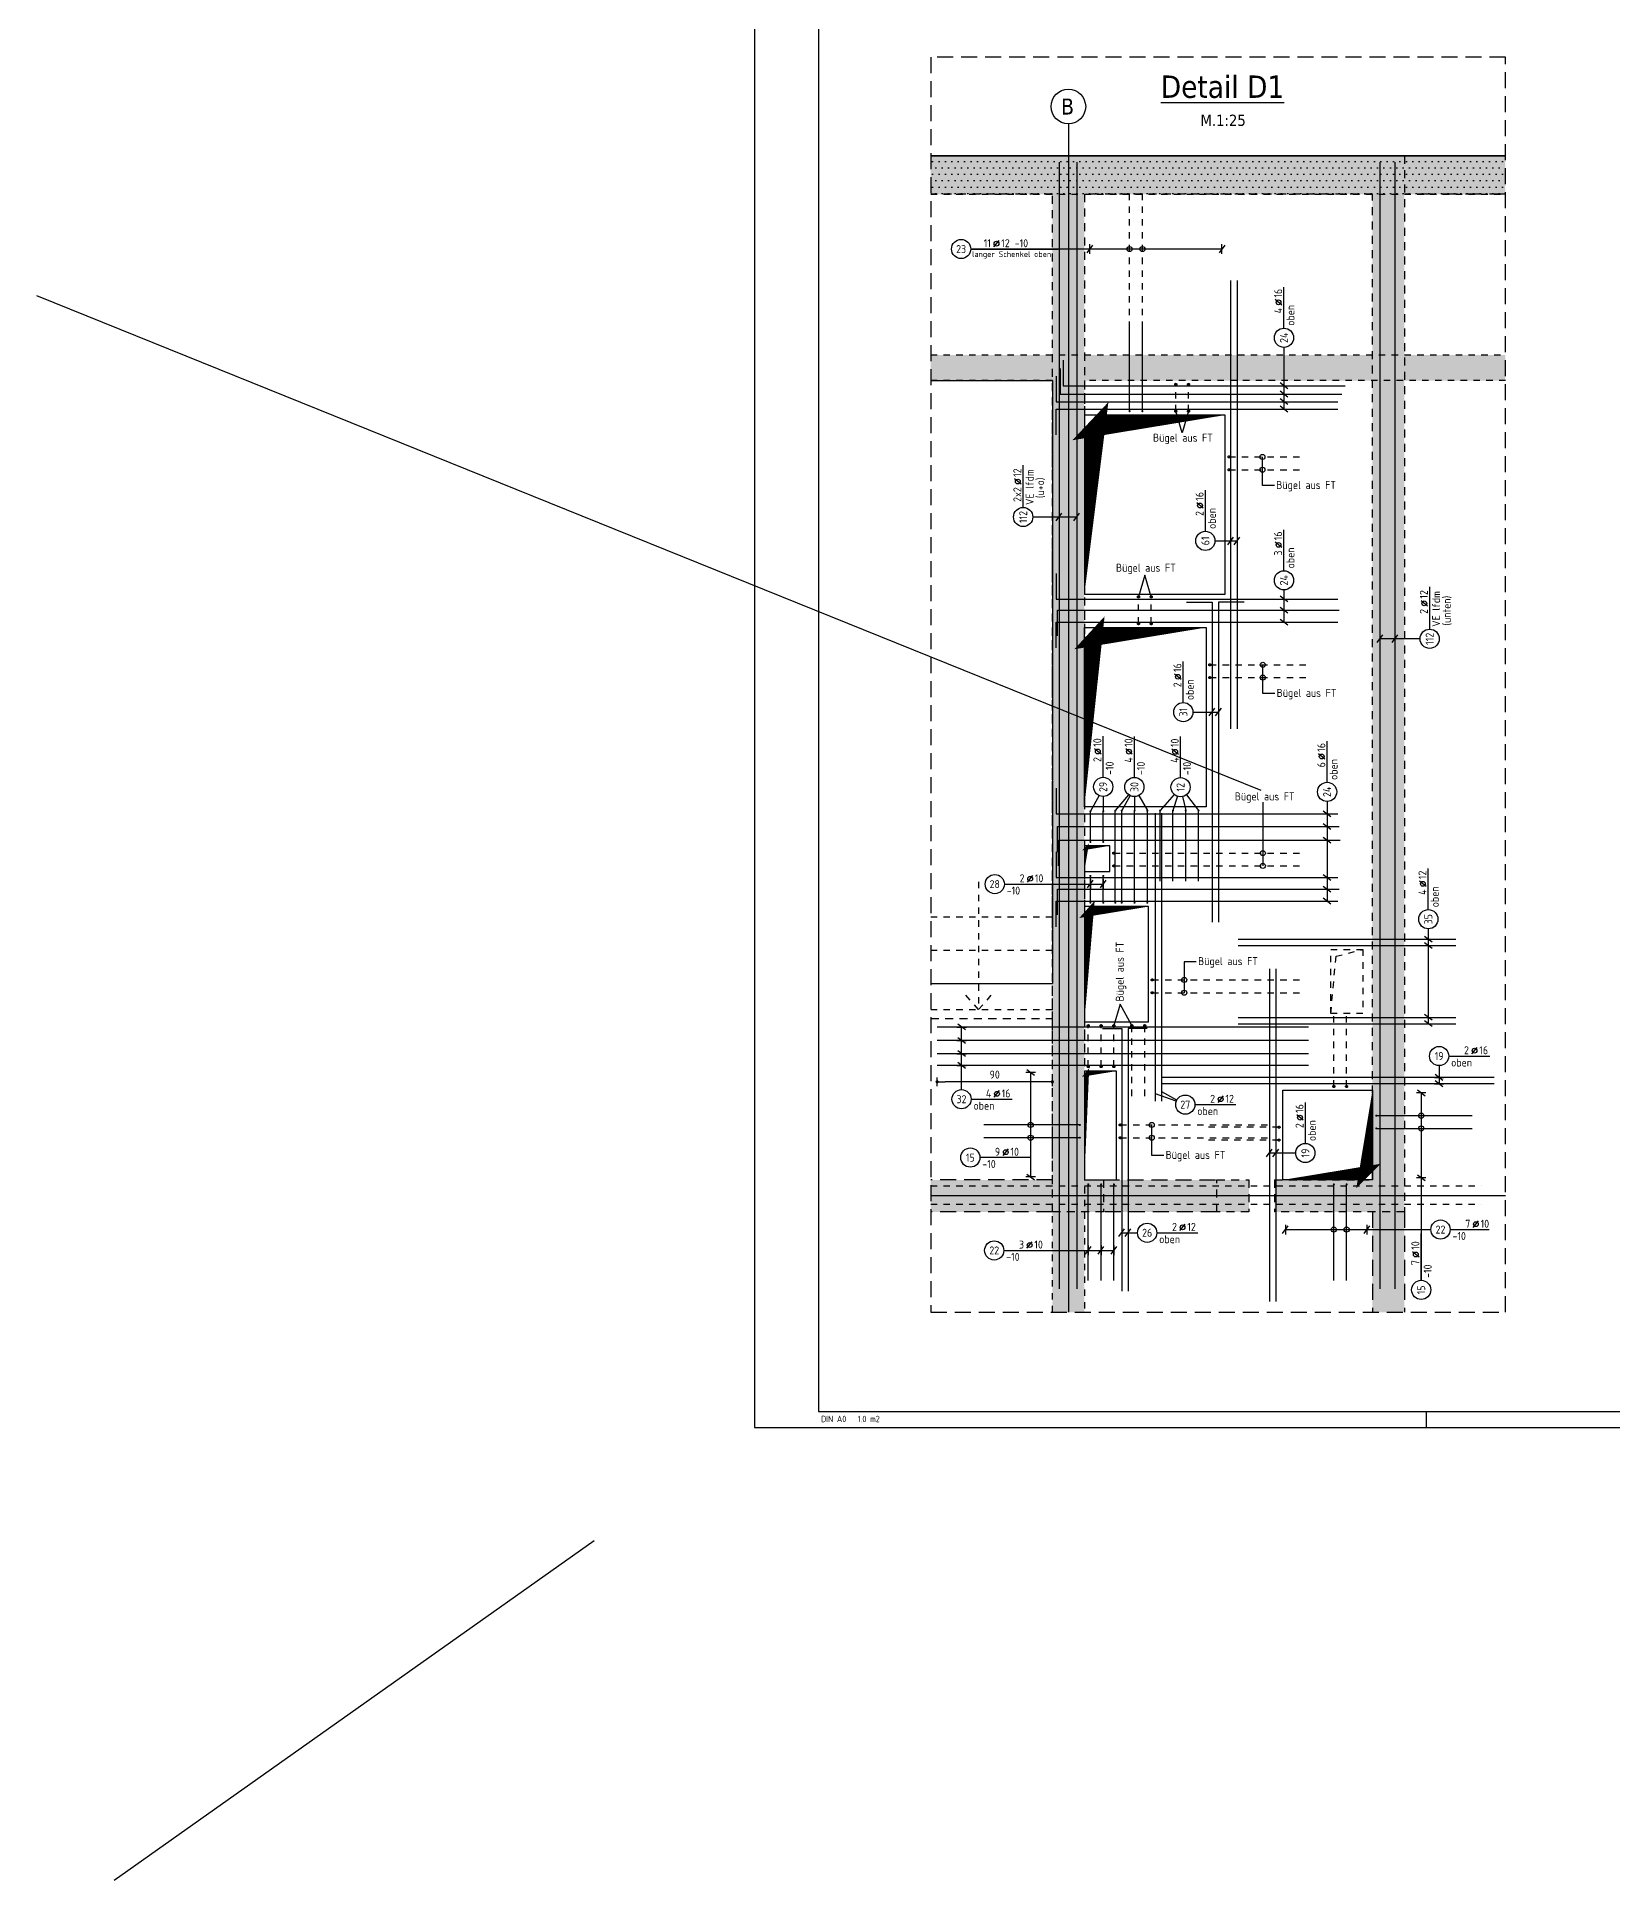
# Model space of a CAD drawing. Extents: x -177 to 93, y -12 to 49.
# Drawn here: x -11.21 to 13.4, y -7.07 to 21.73 of the extents above; entities that cross this region are included whole.
import ezdxf
from ezdxf.enums import TextEntityAlignment as Align

# ---------------------------------------------------------------- set-up
doc = ezdxf.new("R2010")
doc.units = 0
doc.header["$LTSCALE"] = 0.5
for name, pattern in [('AUSGEZOGEN', [1000.01, 1000, 0.01]), ('DOT', [0.175, 0.05, -0.125]), ('HIDDEN', [0.375, 0.25, -0.125]), ('HIDDEN2', [0.187, 0.125, -0.062]), ('HIDDEN4', [0.12, 0.02, -0.1]), ('PUNKT', [0.175, 0.05, -0.125]), ('STRICHLINIE', [0.75, 0.5, -0.25]), ('VERDECKT', [0.375, 0.25, -0.125])]:
    doc.linetypes.add(name, pattern=pattern)
for name, color, linetype in [('ACHSEN', 7, 'Continuous'), ('BETON', 7, 'Continuous'), ('Brüstung DG', 7, 'Continuous'), ('DD', 7, 'Continuous'), ('DETAIL', 7, 'Continuous'), ('DG', 7, 'Continuous'), ('DRUEBER', 7, 'Continuous'), ('grau_mittel', 7, 'Continuous'), ('HILFE', 7, 'Continuous'), ('MASSE', 7, 'Continuous'), ('RAHMEN', 7, 'Continuous'), ('RND', 7, 'Continuous'), ('SCHATTEN', 7, 'Continuous'), ('SFP_Achsen', 7, 'Continuous'), ('TEXT', 7, 'Continuous'), ('VERDECKT', 7, 'Continuous'), ('VERDECKT2', 7, 'Continuous')]:
    doc.layers.add(name, color=color, linetype=linetype)
doc.layers.add('NOPLOT', color=7, linetype='Continuous', plot=False)
doc.styles.add('helv', font='tahoma.ttf')
doc.styles.add('txt', font='isocp.shx')
doc.dimstyles.new('DOT_I', dxfattribs={"dimscale": 0.5, "dimtxt": 0.25, "dimasz": 0.25, "dimexe": 0.1, "dimexo": 0.3, "dimgap": 0.1, "dimtad": 1, "dimdec": 3, "dimzin": 3, "dimtxsty": 'txt', "dimblk": 'DOT', "dimblk1": 'DOT', "dimblk2": 'DOT', "dimsah": 1, "dimcen": 0.1, "dimse1": 1, "dimse2": 1, "dimazin": 0, "dimtfac": 1, "dimtdec": 4, "dimtix": 1, "dimtmove": 2, "dimatfit": 3, "dimfxl": 0, "dimtvp": 1, "dimtolj": 1, "dimtzin": 0, "dimarcsym": 0})

# ---------------------------------------------------------------- blocks, each defined once
blk = doc.blocks.new('DINA0')
at = {"layer": 'NOPLOT', "color": 191, "linetype": 'AUSGEZOGEN'}
blk.add_line((-20, -14.146), (-5, -3.537), dxfattribs=at)
at = {"layer": 'RAHMEN'}
for p, q in [((0, 84.1), (0, 0)), ((0, 0), (118.9, 0))]:
    blk.add_line(p, q, dxfattribs=at)
at = {"layer": 'RAHMEN', "color": 5}
for p, q in [((2, 83.6), (2, 0.5)), ((2, 0.5), (118.4, 0.5))]:
    blk.add_line(p, q, dxfattribs=at)
at = {"layer": 'RAHMEN', "color": 7}
blk.add_line((21, 0), (21, 0.5), dxfattribs=at)
at = {"layer": 'RAHMEN', "color": 7, "style": 'txt'}
blk.add_text('DIN A0   1.0 m2', height=0.2, dxfattribs=at).set_placement((2.083, 0.164))
blk = doc.blocks.new('lei_gre')
at = {"layer": 'RND', "color": 7, "linetype": 'Continuous'}
for p, q in [((-0.09, -0.12), (0.09, 0.12)), ((0, 0.15), (0, -0.15))]:
    blk.add_line(p, q, dxfattribs=at)
blk = doc.blocks.new('RND_LEI')
at = {"layer": 'RND', "color": 7, "linetype": 'Continuous'}
blk.add_line((1.022, 0.066), (1.19, 0.27), dxfattribs=at)
for centre, radius in [((0, 0), 0.3), ((1.106, 0.168), 0.075)]:
    blk.add_circle(centre, radius, dxfattribs=at)
at = {"layer": 'RND', "color": 7, "linetype": 'Continuous', "style": 'txt'}
blk.add_attdef('POSL', text='', height=0.25, dxfattribs=at).set_placement((0, 0), align=Align.MIDDLE)
blk.add_attdef('ANZ', text='', height=0.25, dxfattribs=at).set_placement((0.931, 0.057), align=Align.RIGHT)
for tag, p in [('DUM', (1.253, 0.057)), ('ABSTD', (1.674, 0.057)), ('POSTXT', (0.374, -0.327))]:
    blk.add_attdef(tag, p, '', height=0.25, dxfattribs=at)
blk = doc.blocks.new('DOT')
at = {"layer": 'MASSE', "color": 7, "linetype": 'Continuous'}
for p, q in [((0, 0), (-1, 0)), ((0, 0.54), (0, -0.54))]:
    blk.add_line(p, q, dxfattribs=at)
at = {"layer": 'MASSE', "color": 7, "linetype": 'Continuous', "const_width": 0.2}
blk.add_lwpolyline([(-0.1, 0, 1), (0.1, 0, 1)], format="xyb", close=True, dxfattribs=at)
blk = doc.blocks.new('*D65')
at = {"layer": 'Defpoints', "color": 0, "linetype": 'AUSGEZOGEN', "transparency": 16777216}
for p in [(2.854, 5.4), (2.854, 5.4), (4.654, 5.4)]:
    blk.add_point(p, dxfattribs=at)
at = {"layer": 'MASSE', "color": 0, "linetype": 'AUSGEZOGEN', "lineweight": -2, "transparency": 16777216}
blk.add_line((4.529, 5.4), (2.979, 5.4), dxfattribs=at)
at = {"layer": 'MASSE', "color": 0, "linetype": 'AUSGEZOGEN', "lineweight": -2, "transparency": 16777216, "xscale": 0.125, "yscale": 0.125, "zscale": 0.125, "rotation": 180}
blk.add_blockref('DOT', (2.854, 5.4), dxfattribs=at)
at = {"layer": 'MASSE', "color": 0, "linetype": 'AUSGEZOGEN', "lineweight": -2, "transparency": 16777216, "xscale": 0.125, "yscale": 0.125, "zscale": 0.125}
blk.add_blockref('DOT', (4.654, 5.4), dxfattribs=at)
at = {"layer": 'MASSE', "color": 0, "linetype": 'AUSGEZOGEN', "transparency": 16777216, "insert": (3.754, 5.513), "char_height": 0.125, "attachment_point": 5, "style": 'txt'}
blk.add_mtext('\\A1;90', dxfattribs=at)

msp = doc.modelspace()

# ---------------------------------------------------------------- hatches: boundary and pattern name
at = {"layer": 'Brüstung DG', "linetype": 'DOT'}
h = msp.add_hatch(dxfattribs=at)
h.set_pattern_fill('DOTS', color=102, scale=1.6, double=1)
h.set_pattern_definition([(0, (-159.9654, 99.68047), (0.05, 0.1), [0, -0.1])])
h.paths.add_polyline_path([(2.7545, 19.8674), (2.7545, 19.2674), (11.7323, 19.2674), (11.7323, 19.8674)])
at = {"layer": 'DG', "linetype": 'AUSGEZOGEN'}
h = msp.add_hatch(dxfattribs=at)
h.set_pattern_fill('DOTS', scale=1.6, double=1)
h.set_pattern_definition([(0, (-135.54598, 99.68047), (0.05, 0.1), [0, -0.1])])
h.paths.add_polyline_path([(2.7545, 16.7574), (2.7545, 16.3574), (4.6545, 16.3574), (4.6545, 1.7995), (5.1545, 1.7995), (5.1545, 16.3574), (11.7323, 16.3574), (11.7323, 16.7574)])
at = {"layer": 'grau_mittel'}
h = msp.add_hatch(color=61, dxfattribs=at)
h.paths.add_polyline_path([(9.6545, 19.2674), (9.6545, 3.8674), (8.2545, 3.8674), (8.1245, 3.8674), (8.1245, 3.3674), (10.1545, 3.3674), (10.1545, 19.8674), (2.7545, 19.8674), (2.7545, 19.2674), (4.6545, 19.2674), (4.6545, 3.3674), (5.4545, 3.3674), (5.4545, 3.8674), (5.1545, 3.8674), (5.1545, 5.5674), (5.1545, 19.2674)])
h.paths.add_polyline_path([(10.1545, 19.2674), (11.7323, 19.2674), (11.7323, 19.8674), (10.1545, 19.8674)])
h.paths.add_polyline_path([(7.2246, 3.8674), (7.2246, 3.3674), (7.7245, 3.3674), (7.7245, 3.8674)], flags=17)
h.paths.add_polyline_path([(5.4545, 3.8674), (5.4545, 3.3674), (7.2246, 3.3674), (7.2246, 3.8674)], flags=17)
h.paths.add_polyline_path([(2.7545, 3.8674), (2.7545, 3.3674), (4.6545, 3.3674), (4.6545, 3.8674)])
h.paths.add_polyline_path([(9.6545, 1.7995), (10.1545, 1.7995), (10.1545, 3.3674), (9.6545, 3.3674)])

# ---------------------------------------------------------------- linework, layer by layer
at = {"layer": 'ACHSEN', "color": 140, "linetype": 'AUSGEZOGEN'}
for p, q in [((4.9045, 20.3674), (4.9045, 1.7995)), ((11.7323, 19.8674), (2.7545, 19.8674)), ((11.7323, 3.6174), (2.7545, 3.6174))]:
    msp.add_line(p, q, dxfattribs=at)
at = {"layer": 'BETON', "color": 6, "linetype": 'AUSGEZOGEN'}
for p, q in [((2.7545, 19.8674), (11.7323, 19.8674)), ((2.7545, 16.3574), (4.6545, 16.3574)), ((4.6545, 16.3574), (4.6545, 6.9374)), ((2.7545, 6.9374), (4.6545, 6.9374))]:
    msp.add_line(p, q, dxfattribs=at)
for points in [[(5.1545, 13.0174), (7.3545, 13.0174), (7.3545, 15.8174), (5.1545, 15.8174)], [(7.0545, 9.6974), (5.1545, 9.6974), (5.1545, 12.4974), (7.0545, 12.4974)], [(5.5545, 9.0874), (5.1545, 9.0874), (5.1545, 8.6874), (5.5545, 8.6874)], [(6.1545, 8.1374), (5.1545, 8.1374), (5.1545, 6.3374), (6.1545, 6.3374)], [(5.6545, 5.5674), (5.1545, 5.5674), (5.1545, 3.8674), (5.6545, 3.8674)], [(8.2545, 5.2674), (9.6545, 5.2674), (9.6545, 3.8674), (8.2545, 3.8674)]]:
    msp.add_lwpolyline(points, close=True, dxfattribs=at)
at = {"layer": 'Brüstung DG', "color": 102, "linetype": 'PUNKT', "lineweight": -2}
for points in [[(11.7323, 19.8674), (2.7545, 19.8674)], [(2.7545, 19.2674), (11.7323, 19.2674)]]:
    msp.add_lwpolyline(points, dxfattribs=at)
at = {"layer": 'DD', "color": 7, "linetype": 'HIDDEN2'}
for p, q in [((9.0045, 6.4674), (9.0856, 7.3607)), ((9.0856, 7.3607), (9.5045, 7.4674))]:
    msp.add_line(p, q, dxfattribs=at)
msp.add_lwpolyline([(9.0045, 7.4674), (9.5045, 7.4674), (9.5045, 6.4674), (9.0045, 6.4674)], close=True, dxfattribs=at)
at = {"layer": 'DETAIL', "color": 102, "linetype": 'STRICHLINIE'}
msp.add_lwpolyline([(2.7545, 21.4109), (2.7545, 1.7995), (11.7323, 1.7995), (11.7323, 21.4109)], close=True, dxfattribs=at)
msp.add_lwpolyline([(2.7545, 21.4109), (2.7545, 1.7995), (11.7323, 1.7995), (11.7323, 21.4109)], close=True, dxfattribs=at)
at = {"layer": 'DG', "color": 7, "linetype": 'PUNKT', "lineweight": -2}
for p, q in [((2.7545, 16.7574), (11.7323, 16.7574)), ((4.6545, 16.3574), (2.7545, 16.3574)), ((4.6545, 1.7995), (4.6545, 16.3574)), ((5.1545, 16.3574), (5.1545, 1.7995)), ((11.7323, 16.3574), (5.1545, 16.3574))]:
    msp.add_line(p, q, dxfattribs=at)
at = {"layer": 'DRUEBER', "color": 102, "linetype": 'HIDDEN2'}
for p, q in [((3.5025, 8.5234), (3.5025, 6.5274)), ((3.5025, 6.5274), (3.283, 6.7767)), ((3.5025, 6.5274), (3.7221, 6.7767))]:
    msp.add_line(p, q, dxfattribs=at)
at = {"layer": 'DRUEBER', "color": 171, "linetype": 'HIDDEN4'}
for p, q in [((2.7545, 7.9774), (4.6545, 7.9774)), ((2.7545, 7.4574), (4.6545, 7.4574))]:
    msp.add_line(p, q, dxfattribs=at)
at = {"layer": 'DRUEBER', "color": 7, "linetype": 'DOT'}
msp.add_line((2.7545, 6.5274), (4.6545, 6.5274), dxfattribs=at)
at = {"layer": 'HILFE', "color": 102, "linetype": 'AUSGEZOGEN'}
for p, q in [((6.6799, 15.5399), (6.5819, 15.8774)), ((6.7819, 15.8774), (6.6799, 15.5399)), ((7.9351, 14.7173), (7.9351, 15.1634)), ((8.1234, 14.7173), (7.9351, 14.7173)), ((6.0979, 13.3149), (5.9999, 12.9774)), ((6.1999, 12.9774), (6.0979, 13.3149)), ((7.9415, 11.469), (7.9415, 11.9151)), ((8.1298, 11.469), (7.9415, 11.469)), ((7.9415, 9.7674), (7.9415, 8.7726)), ((6.9031, 7.2772), (6.7148, 7.2772)), ((6.7148, 7.2772), (6.7148, 6.7921)), ((5.7141, 6.6149), (5.6162, 6.2774)), ((5.8972, 6.2774), (5.7141, 6.6149)), ((6.2072, 4.2498), (6.2072, 4.726)), ((6.3955, 4.2498), (6.2072, 4.2498))]:
    msp.add_line(p, q, dxfattribs=at)
at = {"layer": 'NOPLOT', "color": 191, "linetype": 'AUSGEZOGEN'}
msp.add_line((7.9182, 9.9523), (-11.2073, 17.6813), dxfattribs=at)
at = {"layer": 'RND', "color": 7, "linetype": 'AUSGEZOGEN'}
for p, q in [((5.2375, 18.4116), (3.3796, 18.4116)), ((3.3796, 18.4116), (4.7479, 18.4116)), ((7.3038, 18.4116), (5.2375, 18.4116)), ((8.2721, 17.1755), (8.2721, 17.8155)), ((4.1988, 14.375), (4.1988, 15.035)), ((7.0449, 14.0018), (7.0449, 14.6418)), ((8.2721, 13.3854), (8.2721, 14.0254)), ((10.5484, 12.4721), (10.5484, 13.1321)), ((6.6995, 11.326), (6.6995, 11.966)), ((5.4486, 10.1581), (5.4486, 10.7981)), ((5.936, 10.1557), (5.936, 10.7957)), ((6.6572, 10.1532), (6.6572, 10.7932)), ((8.9461, 10.0798), (8.9461, 10.7198)), ((10.5268, 8.0903), (10.5268, 8.7303)), ((3.9046, 8.4887), (4.5446, 8.4887)), ((10.8462, 5.8023), (11.4862, 5.8023)), ((4.3154, 5.547), (4.3154, 3.9142)), ((10.4158, 5.2273), (10.4158, 3.901)), ((3.3859, 5.1283), (4.0259, 5.1283)), ((6.881, 5.0436), (7.521, 5.0436)), ((8.6065, 4.4375), (8.6065, 5.0775)), ((4.3154, 4.2162), (3.5234, 4.2162)), ((10.4158, 3.901), (10.4158, 2.2991)), ((6.2856, 3.0419), (6.9256, 3.0419)), ((8.2948, 3.0914), (9.5684, 3.0914)), ((9.5684, 3.0914), (10.5674, 3.0914)), ((10.4158, 2.2991), (10.4158, 3.0312)), ((10.8674, 3.0914), (11.4795, 3.0914)), ((3.8967, 2.7658), (4.5367, 2.7658))]:
    msp.add_line(p, q, dxfattribs=at)
at = {"layer": 'RND', "color": 102, "linetype": 'AUSGEZOGEN'}
for p, q in [((8.2721, 16.8755), (8.2721, 15.9096)), ((4.3488, 14.225), (5.0348, 14.225)), ((7.1949, 13.8518), (7.5387, 13.8518)), ((8.2721, 13.0854), (8.2721, 12.5805)), ((10.3984, 12.3221), (9.7722, 12.3221)), ((6.8495, 11.176), (7.2498, 11.176)), ((5.3841, 9.8727), (5.2495, 9.6274)), ((5.4489, 9.8581), (5.4495, 9.6274)), ((5.8453, 9.8863), (5.6381, 9.6374)), ((5.8685, 9.8718), (5.7381, 9.6374)), ((5.9368, 9.8557), (5.9381, 9.6374)), ((6.0047, 9.8724), (6.1381, 9.6374)), ((6.5586, 9.8901), (6.3381, 9.6374)), ((6.6107, 9.8606), (6.5381, 9.6374)), ((6.6896, 9.8567), (6.7381, 9.6374)), ((6.7485, 9.8842), (6.9381, 9.6374)), ((8.9461, 9.7798), (8.9461, 8.2228)), ((4.5446, 8.4887), (5.4495, 8.4887)), ((10.5268, 7.7903), (10.5268, 6.3072)), ((3.2359, 5.2783), (3.2359, 6.2562)), ((10.6962, 5.6523), (10.6962, 5.3678)), ((6.5902, 5.0953), (6.267, 5.2141)), ((6.5993, 5.1155), (6.367, 5.2425)), ((8.4565, 4.2875), (8.0453, 4.2875)), ((5.7376, 3.0419), (5.9856, 3.0419)), ((4.5367, 2.7658), (5.6162, 2.7658))]:
    msp.add_line(p, q, dxfattribs=at)
at = {"layer": 'RND', "color": 1, "linetype": 'AUSGEZOGEN'}
for points in [[(4.7591, 19.7674), (4.7591, 2.1674)], [(5.0348, 19.7674), (5.0348, 2.1674)], [(9.7722, 19.7674), (9.7722, 2.1674)], [(10.0049, 19.7674), (10.0049, 2.1674)], [(7.4387, 17.9174), (7.4387, 10.9174)], [(7.5387, 17.9174), (7.5387, 10.9174)], [(5.8608, 15.8774), (5.8608, 17.1774)], [(6.0608, 15.8774), (6.0608, 17.1774)], [(4.7147, 16.4251), (4.7147, 16.0251), (9.1147, 16.0251)], [(4.7772, 16.5433), (4.7772, 16.1433), (9.1772, 16.1433)], [(4.8257, 16.6738), (4.8257, 16.2738), (9.2257, 16.2738)], [(4.7147, 15.5096), (4.7147, 15.9096), (9.1147, 15.9096)], [(4.7147, 13.3419), (4.7147, 12.9419), (9.1147, 12.9419)], [(4.734, 12.3674), (4.734, 12.7674), (9.134, 12.7674)], [(6.7498, 12.8939), (7.1498, 12.8939), (7.1498, 7.8939)], [(7.6498, 12.8939), (7.2498, 12.8939), (7.2498, 7.8939)], [(4.7147, 12.1805), (4.7147, 12.5805), (9.1147, 12.5805)], [(4.7147, 9.9857), (4.7147, 9.5857), (9.1147, 9.5857)], [(5.2495, 9.1474), (5.2495, 9.6274)], [(5.4495, 9.1474), (5.4495, 9.6274)], [(5.6381, 8.1974), (5.6381, 9.6374)], [(5.7381, 8.1974), (5.7381, 9.6374)], [(5.9381, 8.1974), (5.9381, 9.6374)], [(6.1381, 8.1974), (6.1381, 9.6374)], [(6.267, 5.0974), (6.267, 9.5974)], [(6.3381, 8.5374), (6.3381, 9.6374)], [(6.367, 5.0974), (6.367, 9.5974)], [(6.5381, 8.5374), (6.5381, 9.6374)], [(6.7381, 8.5374), (6.7381, 9.6374)], [(6.9381, 8.5374), (6.9381, 9.6374)], [(4.734, 8.9874), (4.734, 9.3874), (9.134, 9.3874)], [(4.7147, 8.9915), (4.7147, 8.5915), (9.1147, 8.5915)], [(4.7516, 8.7744), (4.7516, 9.1744), (9.1516, 9.1744)], [(4.734, 8.0074), (4.734, 8.4074), (9.134, 8.4074)], [(5.2495, 8.1974), (5.2495, 8.6174)], [(5.4495, 8.1974), (5.4495, 8.6174)], [(4.7147, 7.8228), (4.7147, 8.2228), (9.1147, 8.2228)], [(7.5545, 7.6276), (10.9545, 7.6276)], [(7.5545, 7.5276), (10.9545, 7.5276)], [(8.0453, 7.1674), (8.0453, 1.9674)], [(8.1453, 7.1674), (8.1453, 1.9674)], [(7.5545, 6.4072), (10.9545, 6.4072)], [(8.6545, 6.2562), (2.8545, 6.2562)], [(5.4376, 6.2305), (5.7376, 6.2305), (5.7376, 2.1305)], [(6.1376, 6.2305), (5.8376, 6.2305), (5.8376, 2.1305)], [(7.5545, 6.3072), (10.9545, 6.3072)], [(8.6545, 6.0437), (2.8545, 6.0437)], [(8.6545, 5.8386), (2.8545, 5.8386)], [(8.6545, 5.6548), (2.8545, 5.6548)], [(11.5545, 5.4678), (6.3545, 5.4678)], [(11.5545, 5.3678), (6.3545, 5.3678)], [(5.0845, 4.726), (3.5845, 4.726)], [(9.7145, 4.8712), (11.2145, 4.8712)], [(9.7145, 4.6712), (11.2145, 4.6712)], [(5.0845, 4.526), (3.5845, 4.526)], [(5.2162, 2.2974), (5.2162, 3.7974)], [(5.4162, 2.2974), (5.4162, 3.7974)], [(5.6162, 2.2974), (5.6162, 3.7974)], [(9.0514, 2.2974), (9.0514, 3.7974)], [(9.2514, 2.2974), (9.2514, 3.7974)]]:
    msp.add_lwpolyline(points, dxfattribs=at)
at = {"layer": 'RND', "color": 1, "linetype": 'HIDDEN2'}
for points in [[(5.8608, 17.1774), (5.8608, 19.2774)], [(6.0608, 17.1774), (6.0608, 19.2774)], [(2.7545, 3.7748), (11.3545, 3.7748)], [(2.7545, 3.4874), (11.3545, 3.4874)]]:
    msp.add_lwpolyline(points, dxfattribs=at)
at = {"layer": 'RND', "color": 102, "linetype": 'HIDDEN2'}
for points in [[(6.5819, 15.8774), (6.5819, 16.2974)], [(6.7819, 15.8774), (6.7819, 16.2974)], [(7.4145, 15.1634), (8.5145, 15.1634)], [(7.4145, 14.9634), (8.5145, 14.9634)], [(5.9999, 12.5574), (5.9999, 12.9774)], [(6.1999, 12.5574), (6.1999, 12.9774)], [(7.1145, 11.9151), (8.6145, 11.9151)], [(7.1145, 11.7151), (8.6145, 11.7151)], [(5.6145, 8.9726), (8.6145, 8.9726)], [(5.6145, 8.7726), (8.6145, 8.7726)], [(6.2145, 6.9921), (8.6145, 6.9921)], [(6.2145, 6.7921), (8.6145, 6.7921)], [(9.0514, 5.3274), (9.0514, 6.4274)], [(9.2514, 5.3274), (9.2514, 6.4274)], [(5.2162, 5.6374), (5.2162, 6.2774)], [(5.4162, 5.6374), (5.4162, 6.2774)], [(5.6162, 5.6374), (5.6162, 6.2774)], [(5.8972, 5.1774), (5.8972, 6.2774)], [(6.0972, 5.1774), (6.0972, 6.2774)], [(5.7145, 4.726), (8.1145, 4.726)], [(8.1945, 4.6904), (7.0945, 4.6904)], [(5.7145, 4.526), (8.1145, 4.526)], [(8.1945, 4.4904), (7.0945, 4.4904)]]:
    msp.add_lwpolyline(points, dxfattribs=at)
at = {"layer": 'RND', "color": 7, "linetype": 'AUSGEZOGEN', "const_width": 0.016}
for points in [[(5.8688, 15.8774, -1), (5.8528, 15.8774, -1)], [(6.0688, 15.8774, -1), (6.0528, 15.8774, -1)], [(5.2575, 9.6274, -1), (5.2415, 9.6274, -1)], [(5.4575, 9.6274, -1), (5.4415, 9.6274, -1)], [(5.6461, 9.6374, -1), (5.6301, 9.6374, -1)], [(5.7461, 9.6374, -1), (5.7301, 9.6374, -1)], [(5.9461, 9.6374, -1), (5.9301, 9.6374, -1)], [(6.1461, 9.6374, -1), (6.1301, 9.6374, -1)], [(6.3461, 9.6374, -1), (6.3301, 9.6374, -1)], [(6.5461, 9.6374, -1), (6.5301, 9.6374, -1)], [(6.7461, 9.6374, -1), (6.7301, 9.6374, -1)], [(6.9461, 9.6374, -1), (6.9301, 9.6374, -1)], [(5.2575, 9.1474, -1), (5.2415, 9.1474, -1)], [(5.4575, 9.1474, -1), (5.4415, 9.1474, -1)], [(5.2575, 8.6174, -1), (5.2415, 8.6174, -1)], [(5.4575, 8.6174, -1), (5.4415, 8.6174, -1)], [(5.2575, 8.1974, -1), (5.2415, 8.1974, -1)], [(5.4575, 8.1974, -1), (5.4415, 8.1974, -1)], [(5.6461, 8.1974, -1), (5.6301, 8.1974, -1)], [(5.7461, 8.1974, -1), (5.7301, 8.1974, -1)], [(5.9461, 8.1974, -1), (5.9301, 8.1974, -1)], [(6.1461, 8.1974, -1), (6.1301, 8.1974, -1)], [(5.0925, 4.726, -1), (5.0765, 4.726, -1)], [(9.7065, 4.8712, 1), (9.7225, 4.8712, 1)], [(9.7065, 4.6712, 1), (9.7225, 4.6712, 1)], [(5.0925, 4.526, -1), (5.0765, 4.526, -1)], [(5.2242, 3.7974, -1), (5.2082, 3.7974, -1)], [(5.4242, 3.7974, -1), (5.4082, 3.7974, -1)], [(5.6242, 3.7974, -1), (5.6082, 3.7974, -1)], [(9.0594, 3.7974, -1), (9.0434, 3.7974, -1)], [(9.2594, 3.7974, -1), (9.2434, 3.7974, -1)]]:
    msp.add_lwpolyline(points, format="xyb", close=True, dxfattribs=at)
at = {"layer": 'RND', "color": 7, "linetype": 'AUSGEZOGEN'}
for centre in [(5.8608, 18.4116), (6.0608, 18.4116), (7.9351, 15.1634), (7.9351, 14.9634), (7.9415, 11.9151), (7.9415, 11.7151), (7.9415, 8.9726), (7.9415, 8.7726), (6.7148, 6.9921), (6.7148, 6.7921), (10.4158, 4.8712), (4.3154, 4.726), (6.2072, 4.726), (10.4158, 4.6712), (4.3154, 4.526), (6.2072, 4.526), (9.0514, 3.0914), (9.2514, 3.0914)]:
    msp.add_circle(centre, 0.04, dxfattribs=at)
at = {"layer": 'RND', "color": 102, "linetype": 'HIDDEN2'}
for centre in [(6.5819, 16.2974), (6.7819, 16.2974), (6.5819, 15.8774), (6.7819, 15.8774), (7.4145, 15.1634), (7.4145, 14.9634), (5.9999, 12.9774), (6.1999, 12.9774), (5.9999, 12.5574), (6.1999, 12.5574), (7.1145, 11.9151), (7.1145, 11.7151), (5.6145, 8.9726), (5.6145, 8.7726), (6.2145, 6.9921), (6.2145, 6.7921), (5.2162, 6.2774), (5.4162, 6.2774), (5.6162, 6.2774), (5.8972, 6.2774), (6.0972, 6.2774), (5.2162, 5.6374), (5.4162, 5.6374), (5.6162, 5.6374), (9.0514, 5.3274), (9.2514, 5.3274), (5.7145, 4.726), (8.1945, 4.6904), (5.7145, 4.526), (8.1945, 4.4904)]:
    msp.add_circle(centre, 0.016, dxfattribs=at)
at = {"layer": 'SCHATTEN', "color": 1, "linetype": 'AUSGEZOGEN'}
for points in [[(5.1545, 13.0174, 0, 0.348, 0), (5.3281, 15.8066, 0, 0, 0), (5.1691, 15.6386, 0.3588, 0, 0), (7.3545, 15.8174, 0, 0, 0)], [(7.0545, 12.4974, 0, 0.3098, 0), (5.1671, 12.343, 0, 0, 0), (5.3022, 12.4896, 0.296, 0, 0), (5.1545, 9.6974, 0, 0, 0)], [(5.1545, 8.6874, 0, 0.0652, 0), (5.187, 9.0847, 0, 0, 0), (5.1571, 9.0549, 0.0652, 0, 0), (5.5545, 9.0874, 0, 0, 0)], [(5.1545, 6.3374, 0, 0.1531, 0), (5.2309, 8.1341, 0, 0, 0), (5.1611, 8.0561, 0.1631, 0, 0), (6.1545, 8.1374, 0, 0, 0)], [(5.1545, 3.8674, 0, 0.0737, 0), (5.1913, 5.5666, 0, 0, 0), (5.1578, 5.5268, 0.0815, 0, 0), (5.6545, 5.5674, 0, 0, 0)], [(9.6545, 5.2674, 0, 0.2283, 0), (9.5407, 3.8767, 0, 0, 0), (9.6451, 3.9812, 0.2283, 0, 0), (8.2545, 3.8674, 0, 0, 0)]]:
    msp.add_lwpolyline(points, format="xyseb", dxfattribs=at)
at = {"layer": 'SFP_Achsen', "color": 7, "linetype": 'AUSGEZOGEN'}
msp.add_circle((4.9045, 20.6379), 0.2705, dxfattribs=at)
at = {"layer": 'VERDECKT', "color": 7, "linetype": 'VERDECKT', "lineweight": -2}
for p, q in [((2.7545, 19.8674), (10.1545, 19.8674)), ((10.1545, 19.8674), (10.1545, 3.3674)), ((4.6545, 19.2674), (2.7545, 19.2674)), ((4.6545, 3.3674), (4.6545, 19.2674)), ((5.1545, 19.2674), (5.1545, 3.8674)), ((9.6545, 19.2674), (5.1545, 19.2674)), ((9.6545, 3.8674), (9.6545, 19.2674)), ((5.1545, 3.8674), (5.4545, 3.8674)), ((5.4545, 3.8674), (5.4545, 3.3674)), ((7.2246, 3.8674), (7.7245, 3.8674)), ((7.2246, 3.3674), (7.2246, 3.8674)), ((8.1245, 3.8674), (9.6545, 3.8674)), ((5.4545, 3.3674), (4.6545, 3.3674)), ((7.7245, 3.3674), (7.2246, 3.3674)), ((10.1545, 3.3674), (8.1245, 3.3674))]:
    msp.add_line(p, q, dxfattribs=at)
at = {"layer": 'VERDECKT', "color": 7, "linetype": 'HIDDEN'}
msp.add_line((2.7545, 6.388), (4.6545, 6.388), dxfattribs=at)
at = {"layer": 'VERDECKT', "color": 7, "linetype": 'VERDECKT'}
for p, q in [((7.7245, 3.8674), (7.7245, 3.3674)), ((8.1245, 3.8674), (8.1245, 3.3674))]:
    msp.add_line(p, q, dxfattribs=at)
at = {"layer": 'VERDECKT2', "color": 7, "linetype": 'STRICHLINIE'}
for p, q in [((10.1545, 19.8674), (11.7323, 19.8674)), ((11.7323, 19.2674), (10.1545, 19.2674)), ((4.6545, 3.8674), (2.7545, 3.8674)), ((5.4545, 3.8674), (7.2246, 3.8674)), ((4.6545, 3.3674), (2.7545, 3.3674)), ((7.2246, 3.3674), (5.4545, 3.3674)), ((9.6545, 3.3674), (9.6545, 1.7995)), ((10.1545, 3.3674), (10.1545, 1.7995))]:
    msp.add_line(p, q, dxfattribs=at)

# ---------------------------------------------------------------- block references
at = {"xscale": 0.5, "yscale": 0.5, "zscale": 0.5}
msp.add_blockref('DINA0', (0, 0), dxfattribs=at)
at = {"layer": 'RND', "color": 7, "linetype": 'AUSGEZOGEN', "xscale": 0.5, "yscale": 0.5, "zscale": 0.5}
for p, values in [((3.2296, 18.4116), {'POSL': '23', 'DUM': '12', 'ANZ': '11', 'ABSTD': '-10'}), ((3.7546, 8.4887), {'POSL': '28', 'DUM': '10', 'ANZ': '2', 'POSTXT': '-10'}), ((10.6962, 5.8023), {'POSL': '19', 'DUM': '16', 'ANZ': '2', 'POSTXT': 'oben'}), ((3.2359, 5.1283), {'POSL': '32', 'DUM': '16', 'ANZ': '4', 'POSTXT': 'oben'}), ((6.731, 5.0436), {'POSL': '27', 'DUM': '12', 'ANZ': '2', 'POSTXT': 'oben'}), ((3.3734, 4.2162), {'POSL': '15', 'DUM': '10', 'ANZ': '9', 'POSTXT': '-10'}), ((6.1356, 3.0419), {'POSL': '26', 'DUM': '12', 'ANZ': '2', 'POSTXT': 'oben'}), ((10.7174, 3.0914), {'POSL': '22', 'DUM': '10', 'ANZ': '7', 'POSTXT': '-10'}), ((3.7467, 2.7658), {'POSL': '22', 'DUM': '10', 'ANZ': '3', 'POSTXT': '-10'})]:
    msp.add_blockref('RND_LEI', p, dxfattribs=at).add_auto_attribs(values)
for p, rotation in [((5.2375, 18.4116), 180), ((7.3038, 18.4116), 180), ((8.2721, 16.2738), 90), ((8.2721, 16.1433), 90), ((8.2721, 16.0251), 90), ((8.2721, 15.9096), 90), ((8.2721, 12.9419), 90), ((8.2721, 12.7674), 90), ((8.2721, 12.5805), 90), ((8.9461, 9.5857), 90), ((8.9461, 9.3874), 90), ((8.9461, 9.1744), 90), ((8.9461, 8.5915), 90), ((8.9461, 8.4074), 90), ((8.9461, 8.2228), 90), ((10.5268, 7.6276), 90), ((10.5268, 7.5276), 90), ((10.5268, 6.4072), 90), ((10.5268, 6.3072), 90), ((3.2359, 6.2562), 90), ((3.2359, 6.0437), 90), ((3.2359, 5.8386), 90), ((3.2359, 5.6548), 90), ((4.3154, 5.547), 270), ((10.6962, 5.4678), 90), ((10.4158, 5.2273), 270), ((10.6962, 5.3678), 90), ((4.3154, 3.9142), 270), ((10.4158, 3.901), 270)]:
    msp.add_blockref('lei_gre', p, dxfattribs=dict(at, rotation=rotation))
at = {"layer": 'RND', "color": 7, "linetype": 'AUSGEZOGEN', "xscale": 0.5, "yscale": 0.5, "zscale": 0.5, "rotation": 90}
for p, values in [((8.2721, 17.0255), {'POSL': '24', 'DUM': '16', 'ANZ': '4', 'POSTXT': 'oben'}), ((4.1988, 14.225), {'POSL': '112', 'DUM': '12', 'ANZ': '2x2', 'POSTXT': 'VE lfdm'}), ((7.0449, 13.8518), {'POSL': '61', 'DUM': '16', 'ANZ': '2', 'POSTXT': 'oben'}), ((8.2721, 13.2354), {'POSL': '24', 'DUM': '16', 'ANZ': '3', 'POSTXT': 'oben'}), ((10.5484, 12.3221), {'POSL': '112', 'DUM': '12', 'ANZ': '2', 'POSTXT': 'VE lfdm'}), ((6.6995, 11.176), {'POSL': '31', 'DUM': '16', 'ANZ': '2', 'POSTXT': 'oben'}), ((5.4486, 10.0081), {'POSL': '29', 'DUM': '10', 'ANZ': '2', 'POSTXT': '-10'}), ((5.936, 10.0057), {'POSL': '30', 'DUM': '10', 'ANZ': '4', 'POSTXT': '-10'}), ((6.6572, 10.0032), {'POSL': '12', 'DUM': '10', 'ANZ': '4', 'POSTXT': '-10'}), ((8.9461, 9.9298), {'POSL': '24', 'DUM': '16', 'ANZ': '6', 'POSTXT': 'oben'}), ((10.5268, 7.9403), {'POSL': '35', 'DUM': '12', 'ANZ': '4', 'POSTXT': 'oben'}), ((8.6065, 4.2875), {'POSL': '19', 'DUM': '16', 'ANZ': '2', 'POSTXT': 'oben'}), ((10.4158, 2.1491), {'POSL': '15', 'DUM': '10', 'ANZ': '7', 'POSTXT': '-10'})]:
    msp.add_blockref('RND_LEI', p, dxfattribs=at).add_auto_attribs(values)
at = {"layer": 'RND', "color": 7, "linetype": 'AUSGEZOGEN', "xscale": 0.5, "yscale": 0.5, "zscale": 0.5}
for p in [(4.7591, 14.225), (5.0348, 14.225), (7.4387, 13.8518), (7.5387, 13.8518), (9.7722, 12.3221), (10.0049, 12.3221), (7.1498, 11.176), (7.2498, 11.176), (5.2495, 8.4887), (5.4495, 8.4887), (8.0453, 4.2875), (8.1453, 4.2875), (5.7376, 3.0419), (5.8376, 3.0419), (8.2948, 3.0914), (9.5684, 3.0914), (5.2162, 2.7658), (5.4162, 2.7658), (5.6162, 2.7658)]:
    msp.add_blockref('lei_gre', p, dxfattribs=at)

# ---------------------------------------------------------------- texts
at = {"layer": 'SFP_Achsen', "color": 6, "linetype": 'AUSGEZOGEN', "style": 'helv'}
msp.add_text('B', height=0.25, dxfattribs=at).set_placement((4.7904, 20.5135))
at = {"layer": 'TEXT', "color": 5, "linetype": 'AUSGEZOGEN', "style": 'helv'}
msp.add_text('%%UDetail D1', height=0.35, dxfattribs=at).set_placement((6.3485, 20.7733))
at = {"layer": 'TEXT', "color": 1, "linetype": 'AUSGEZOGEN', "style": 'helv'}
msp.add_text('M.1:25', height=0.175, dxfattribs=at).set_placement((6.9685, 20.3358))
at = {"layer": 'TEXT', "color": 102, "linetype": 'AUSGEZOGEN', "style": 'txt'}
msp.add_text('langer Schenkel oben', height=0.09, dxfattribs=at).set_placement((3.402, 18.2871))
at = {"layer": 'TEXT', "color": 7, "linetype": 'AUSGEZOGEN', "style": 'txt'}
for p in [(6.2269, 15.4014), (8.1515, 14.6626), (5.6482, 13.3701), (8.1579, 11.4144), (7.504, 9.7974), (6.9312, 7.2226), (6.4236, 4.1952)]:
    msp.add_text('Bügel aus FT', height=0.125, dxfattribs=at).set_placement(p)
for s, p in [('(u+o)', (4.5258, 14.5189)), ('(unten)', (10.8778, 12.5281)), ('Bügel aus FT', (5.7705, 6.6555))]:
    msp.add_text(s, height=0.125, rotation=90, dxfattribs=at).set_placement(p)

# ---------------------------------------------------------------- dimensions: what is measured, and where the dimension line sits
at = {"layer": 'MASSE', "color": 7, "linetype": 'AUSGEZOGEN'}
dim = msp.add_linear_dim(base=(2.8545, 5.4003), p1=(4.6545, 5.4003), p2=(2.8545, 5.4003), dimstyle='DOT_I', override={"dimdec": 0, "dimlfac": 50}, dxfattribs=at)
dim.commit()
dim.dimension.update_dxf_attribs({"geometry": '*D65', "text_midpoint": (3.7545, 5.5128)})

doc.saveas('drawing.dxf')
